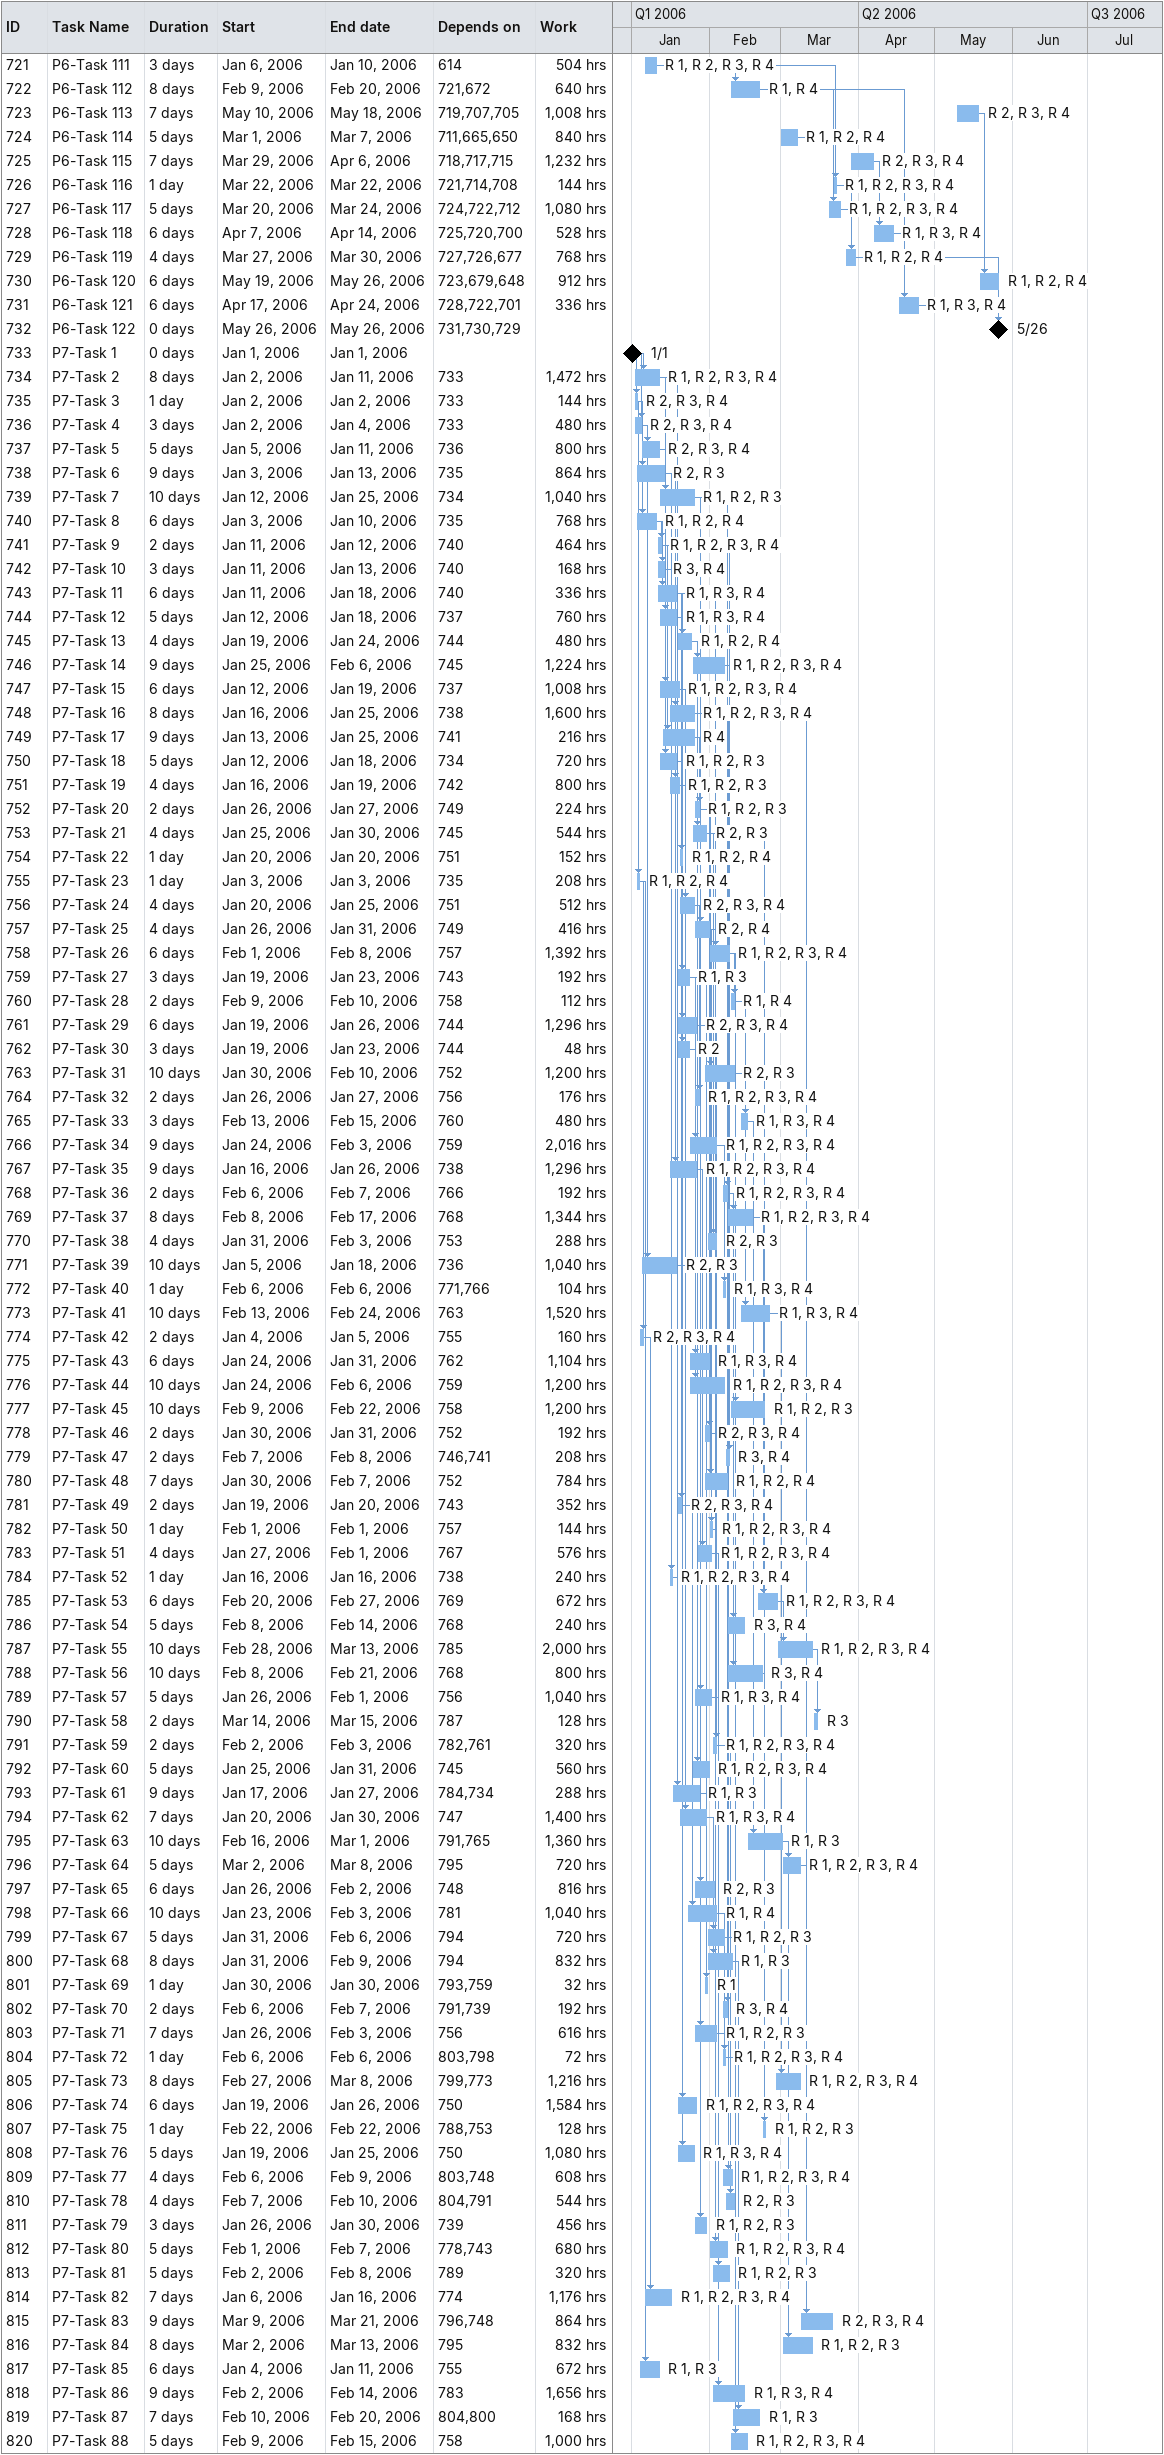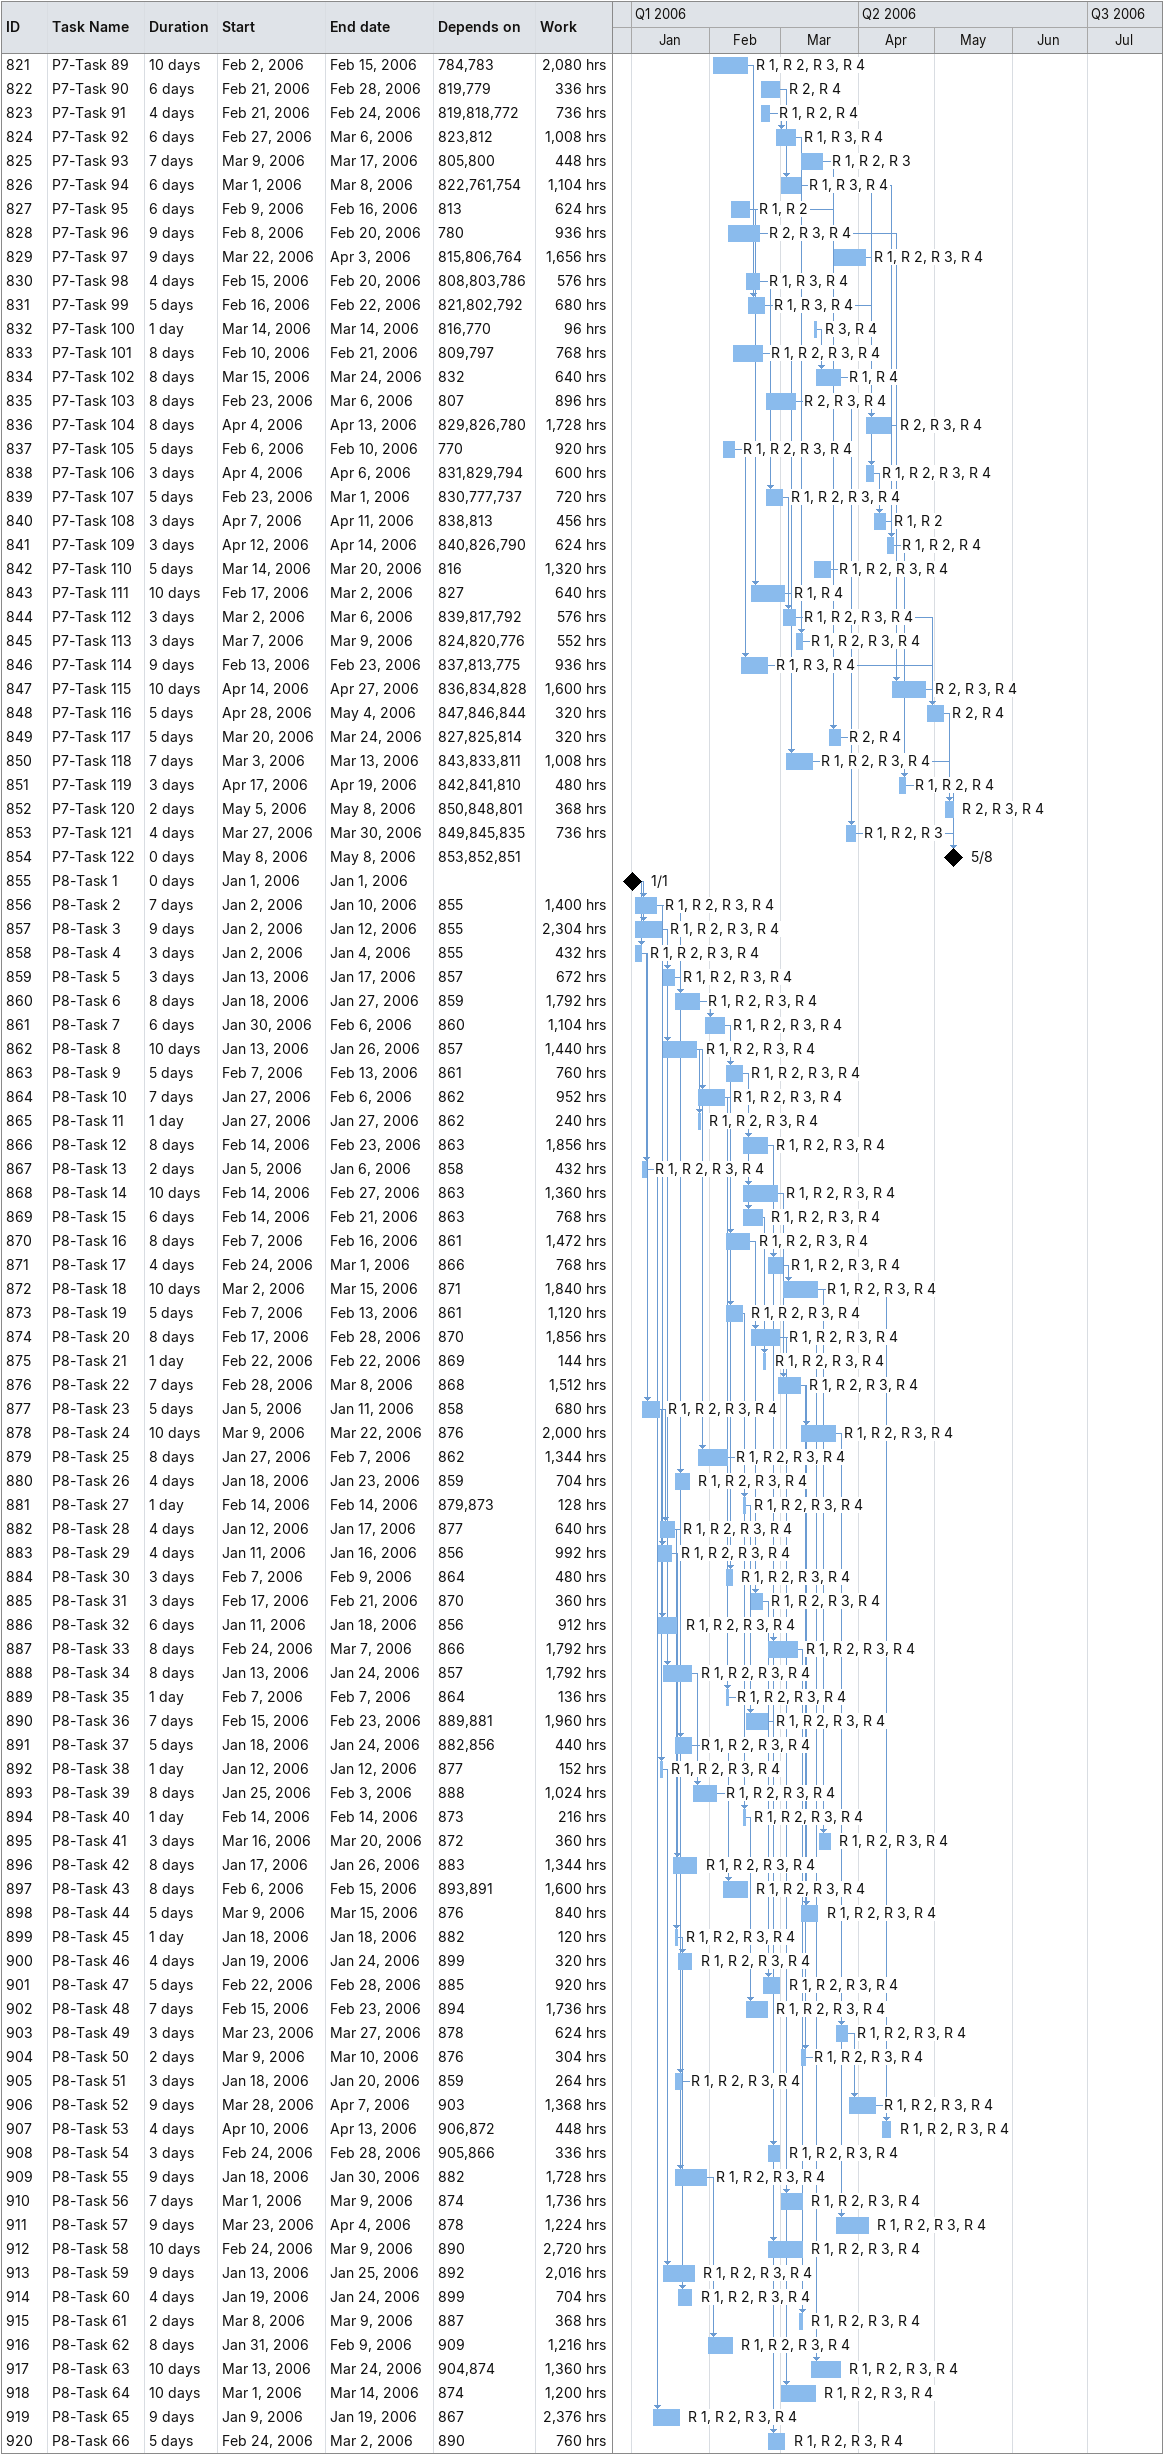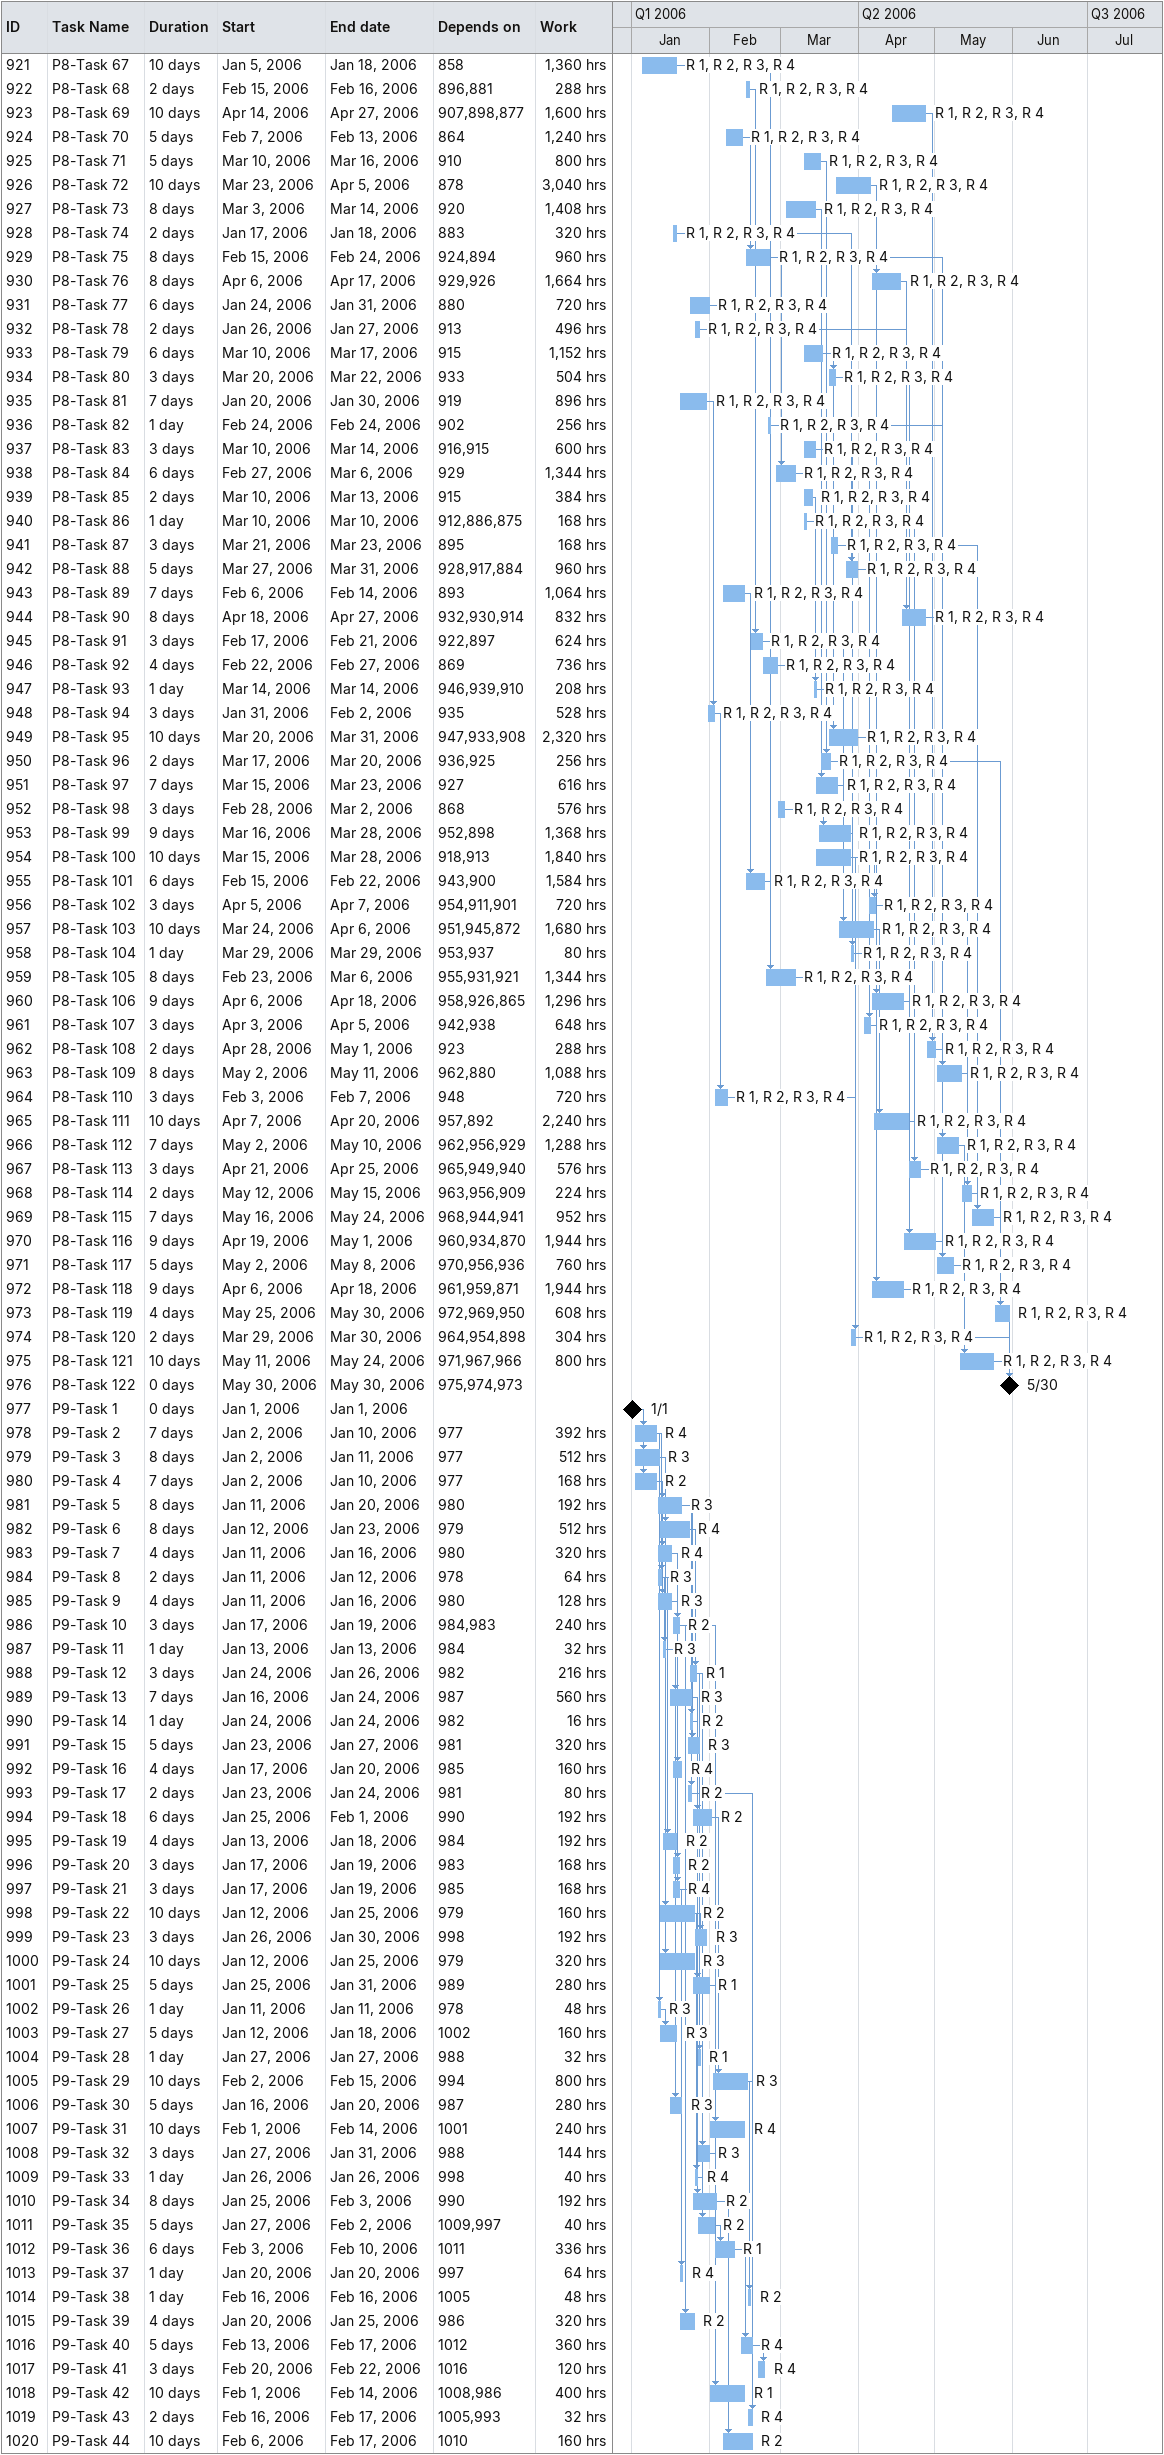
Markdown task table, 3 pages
| ID | Task | Duration | Start | Finish | Predecessors | Resources | Work (h) |
|---|---|---|---|---|---|---|---|
| 721 | P6-Task 111 | 3d | 2006-01-06 | 2006-01-10 | 614 | R 1, R 2, R 3, R 4 | 504 |
| 722 | P6-Task 112 | 8d | 2006-02-09 | 2006-02-20 | 721, 672 | R 1, R 4 | 640 |
| 723 | P6-Task 113 | 7d | 2006-05-10 | 2006-05-18 | 719, 707, 705 | R 2, R 3, R 4 | 1008 |
| 724 | P6-Task 114 | 5d | 2006-03-01 | 2006-03-07 | 711, 665, 650 | R 1, R 2, R 4 | 840 |
| 725 | P6-Task 115 | 7d | 2006-03-29 | 2006-04-06 | 718, 717, 715 | R 2, R 3, R 4 | 1232 |
| 726 | P6-Task 116 | 1d | 2006-03-22 | 2006-03-22 | 721, 714, 708 | R 1, R 2, R 3, R 4 | 144 |
| 727 | P6-Task 117 | 5d | 2006-03-20 | 2006-03-24 | 724, 722, 712 | R 1, R 2, R 3, R 4 | 1080 |
| 728 | P6-Task 118 | 6d | 2006-04-07 | 2006-04-14 | 725, 720, 700 | R 1, R 3, R 4 | 528 |
| 729 | P6-Task 119 | 4d | 2006-03-27 | 2006-03-30 | 727, 726, 677 | R 1, R 2, R 4 | 768 |
| 730 | P6-Task 120 | 6d | 2006-05-19 | 2006-05-26 | 723, 679, 648 | R 1, R 2, R 4 | 912 |
| 731 | P6-Task 121 | 6d | 2006-04-17 | 2006-04-24 | 728, 722, 701 | R 1, R 3, R 4 | 336 |
| 732 | P6-Task 122 | 0d | 2006-05-26 | 2006-05-26 | 731, 730, 729 |  |  |
| 733 | P7-Task 1 | 0d | 2006-01-01 | 2006-01-01 |  |  |  |
| 734 | P7-Task 2 | 8d | 2006-01-02 | 2006-01-11 | 733 | R 1, R 2, R 3, R 4 | 1472 |
| 735 | P7-Task 3 | 1d | 2006-01-02 | 2006-01-02 | 733 | R 2, R 3, R 4 | 144 |
| 736 | P7-Task 4 | 3d | 2006-01-02 | 2006-01-04 | 733 | R 2, R 3, R 4 | 480 |
| 737 | P7-Task 5 | 5d | 2006-01-05 | 2006-01-11 | 736 | R 2, R 3, R 4 | 800 |
| 738 | P7-Task 6 | 9d | 2006-01-03 | 2006-01-13 | 735 | R 2, R 3 | 864 |
| 739 | P7-Task 7 | 10d | 2006-01-12 | 2006-01-25 | 734 | R 1, R 2, R 3 | 1040 |
| 740 | P7-Task 8 | 6d | 2006-01-03 | 2006-01-10 | 735 | R 1, R 2, R 4 | 768 |
| 741 | P7-Task 9 | 2d | 2006-01-11 | 2006-01-12 | 740 | R 1, R 2, R 3, R 4 | 464 |
| 742 | P7-Task 10 | 3d | 2006-01-11 | 2006-01-13 | 740 | R 3, R 4 | 168 |
| 743 | P7-Task 11 | 6d | 2006-01-11 | 2006-01-18 | 740 | R 1, R 3, R 4 | 336 |
| 744 | P7-Task 12 | 5d | 2006-01-12 | 2006-01-18 | 737 | R 1, R 3, R 4 | 760 |
| 745 | P7-Task 13 | 4d | 2006-01-19 | 2006-01-24 | 744 | R 1, R 2, R 4 | 480 |
| 746 | P7-Task 14 | 9d | 2006-01-25 | 2006-02-06 | 745 | R 1, R 2, R 3, R 4 | 1224 |
| 747 | P7-Task 15 | 6d | 2006-01-12 | 2006-01-19 | 737 | R 1, R 2, R 3, R 4 | 1008 |
| 748 | P7-Task 16 | 8d | 2006-01-16 | 2006-01-25 | 738 | R 1, R 2, R 3, R 4 | 1600 |
| 749 | P7-Task 17 | 9d | 2006-01-13 | 2006-01-25 | 741 | R 4 | 216 |
| 750 | P7-Task 18 | 5d | 2006-01-12 | 2006-01-18 | 734 | R 1, R 2, R 3 | 720 |
| 751 | P7-Task 19 | 4d | 2006-01-16 | 2006-01-19 | 742 | R 1, R 2, R 3 | 800 |
| 752 | P7-Task 20 | 2d | 2006-01-26 | 2006-01-27 | 749 | R 1, R 2, R 3 | 224 |
| 753 | P7-Task 21 | 4d | 2006-01-25 | 2006-01-30 | 745 | R 2, R 3 | 544 |
| 754 | P7-Task 22 | 1d | 2006-01-20 | 2006-01-20 | 751 | R 1, R 2, R 4 | 152 |
| 755 | P7-Task 23 | 1d | 2006-01-03 | 2006-01-03 | 735 | R 1, R 2, R 4 | 208 |
| 756 | P7-Task 24 | 4d | 2006-01-20 | 2006-01-25 | 751 | R 2, R 3, R 4 | 512 |
| 757 | P7-Task 25 | 4d | 2006-01-26 | 2006-01-31 | 749 | R 2, R 4 | 416 |
| 758 | P7-Task 26 | 6d | 2006-02-01 | 2006-02-08 | 757 | R 1, R 2, R 3, R 4 | 1392 |
| 759 | P7-Task 27 | 3d | 2006-01-19 | 2006-01-23 | 743 | R 1, R 3 | 192 |
| 760 | P7-Task 28 | 2d | 2006-02-09 | 2006-02-10 | 758 | R 1, R 4 | 112 |
| 761 | P7-Task 29 | 6d | 2006-01-19 | 2006-01-26 | 744 | R 2, R 3, R 4 | 1296 |
| 762 | P7-Task 30 | 3d | 2006-01-19 | 2006-01-23 | 744 | R 2 | 48 |
| 763 | P7-Task 31 | 10d | 2006-01-30 | 2006-02-10 | 752 | R 2, R 3 | 1200 |
| 764 | P7-Task 32 | 2d | 2006-01-26 | 2006-01-27 | 756 | R 1, R 2, R 3, R 4 | 176 |
| 765 | P7-Task 33 | 3d | 2006-02-13 | 2006-02-15 | 760 | R 1, R 3, R 4 | 480 |
| 766 | P7-Task 34 | 9d | 2006-01-24 | 2006-02-03 | 759 | R 1, R 2, R 3, R 4 | 2016 |
| 767 | P7-Task 35 | 9d | 2006-01-16 | 2006-01-26 | 738 | R 1, R 2, R 3, R 4 | 1296 |
| 768 | P7-Task 36 | 2d | 2006-02-06 | 2006-02-07 | 766 | R 1, R 2, R 3, R 4 | 192 |
| 769 | P7-Task 37 | 8d | 2006-02-08 | 2006-02-17 | 768 | R 1, R 2, R 3, R 4 | 1344 |
| 770 | P7-Task 38 | 4d | 2006-01-31 | 2006-02-03 | 753 | R 2, R 3 | 288 |
| 771 | P7-Task 39 | 10d | 2006-01-05 | 2006-01-18 | 736 | R 2, R 3 | 1040 |
| 772 | P7-Task 40 | 1d | 2006-02-06 | 2006-02-06 | 771, 766 | R 1, R 3, R 4 | 104 |
| 773 | P7-Task 41 | 10d | 2006-02-13 | 2006-02-24 | 763 | R 1, R 3, R 4 | 1520 |
| 774 | P7-Task 42 | 2d | 2006-01-04 | 2006-01-05 | 755 | R 2, R 3, R 4 | 160 |
| 775 | P7-Task 43 | 6d | 2006-01-24 | 2006-01-31 | 762 | R 1, R 3, R 4 | 1104 |
| 776 | P7-Task 44 | 10d | 2006-01-24 | 2006-02-06 | 759 | R 1, R 2, R 3, R 4 | 1200 |
| 777 | P7-Task 45 | 10d | 2006-02-09 | 2006-02-22 | 758 | R 1, R 2, R 3 | 1200 |
| 778 | P7-Task 46 | 2d | 2006-01-30 | 2006-01-31 | 752 | R 2, R 3, R 4 | 192 |
| 779 | P7-Task 47 | 2d | 2006-02-07 | 2006-02-08 | 746, 741 | R 3, R 4 | 208 |
| 780 | P7-Task 48 | 7d | 2006-01-30 | 2006-02-07 | 752 | R 1, R 2, R 4 | 784 |
| 781 | P7-Task 49 | 2d | 2006-01-19 | 2006-01-20 | 743 | R 2, R 3, R 4 | 352 |
| 782 | P7-Task 50 | 1d | 2006-02-01 | 2006-02-01 | 757 | R 1, R 2, R 3, R 4 | 144 |
| 783 | P7-Task 51 | 4d | 2006-01-27 | 2006-02-01 | 767 | R 1, R 2, R 3, R 4 | 576 |
| 784 | P7-Task 52 | 1d | 2006-01-16 | 2006-01-16 | 738 | R 1, R 2, R 3, R 4 | 240 |
| 785 | P7-Task 53 | 6d | 2006-02-20 | 2006-02-27 | 769 | R 1, R 2, R 3, R 4 | 672 |
| 786 | P7-Task 54 | 5d | 2006-02-08 | 2006-02-14 | 768 | R 3, R 4 | 240 |
| 787 | P7-Task 55 | 10d | 2006-02-28 | 2006-03-13 | 785 | R 1, R 2, R 3, R 4 | 2000 |
| 788 | P7-Task 56 | 10d | 2006-02-08 | 2006-02-21 | 768 | R 3, R 4 | 800 |
| 789 | P7-Task 57 | 5d | 2006-01-26 | 2006-02-01 | 756 | R 1, R 3, R 4 | 1040 |
| 790 | P7-Task 58 | 2d | 2006-03-14 | 2006-03-15 | 787 | R 3 | 128 |
| 791 | P7-Task 59 | 2d | 2006-02-02 | 2006-02-03 | 782, 761 | R 1, R 2, R 3, R 4 | 320 |
| 792 | P7-Task 60 | 5d | 2006-01-25 | 2006-01-31 | 745 | R 1, R 2, R 3, R 4 | 560 |
| 793 | P7-Task 61 | 9d | 2006-01-17 | 2006-01-27 | 784, 734 | R 1, R 3 | 288 |
| 794 | P7-Task 62 | 7d | 2006-01-20 | 2006-01-30 | 747 | R 1, R 3, R 4 | 1400 |
| 795 | P7-Task 63 | 10d | 2006-02-16 | 2006-03-01 | 791, 765 | R 1, R 3 | 1360 |
| 796 | P7-Task 64 | 5d | 2006-03-02 | 2006-03-08 | 795 | R 1, R 2, R 3, R 4 | 720 |
| 797 | P7-Task 65 | 6d | 2006-01-26 | 2006-02-02 | 748 | R 2, R 3 | 816 |
| 798 | P7-Task 66 | 10d | 2006-01-23 | 2006-02-03 | 781 | R 1, R 4 | 1040 |
| 799 | P7-Task 67 | 5d | 2006-01-31 | 2006-02-06 | 794 | R 1, R 2, R 3 | 720 |
| 800 | P7-Task 68 | 8d | 2006-01-31 | 2006-02-09 | 794 | R 1, R 3 | 832 |
| 801 | P7-Task 69 | 1d | 2006-01-30 | 2006-01-30 | 793, 759 | R 1 | 32 |
| 802 | P7-Task 70 | 2d | 2006-02-06 | 2006-02-07 | 791, 739 | R 3, R 4 | 192 |
| 803 | P7-Task 71 | 7d | 2006-01-26 | 2006-02-03 | 756 | R 1, R 2, R 3 | 616 |
| 804 | P7-Task 72 | 1d | 2006-02-06 | 2006-02-06 | 803, 798 | R 1, R 2, R 3, R 4 | 72 |
| 805 | P7-Task 73 | 8d | 2006-02-27 | 2006-03-08 | 799, 773 | R 1, R 2, R 3, R 4 | 1216 |
| 806 | P7-Task 74 | 6d | 2006-01-19 | 2006-01-26 | 750 | R 1, R 2, R 3, R 4 | 1584 |
| 807 | P7-Task 75 | 1d | 2006-02-22 | 2006-02-22 | 788, 753 | R 1, R 2, R 3 | 128 |
| 808 | P7-Task 76 | 5d | 2006-01-19 | 2006-01-25 | 750 | R 1, R 3, R 4 | 1080 |
| 809 | P7-Task 77 | 4d | 2006-02-06 | 2006-02-09 | 803, 748 | R 1, R 2, R 3, R 4 | 608 |
| 810 | P7-Task 78 | 4d | 2006-02-07 | 2006-02-10 | 804, 791 | R 2, R 3 | 544 |
| 811 | P7-Task 79 | 3d | 2006-01-26 | 2006-01-30 | 739 | R 1, R 2, R 3 | 456 |
| 812 | P7-Task 80 | 5d | 2006-02-01 | 2006-02-07 | 778, 743 | R 1, R 2, R 3, R 4 | 680 |
| 813 | P7-Task 81 | 5d | 2006-02-02 | 2006-02-08 | 789 | R 1, R 2, R 3 | 320 |
| 814 | P7-Task 82 | 7d | 2006-01-06 | 2006-01-16 | 774 | R 1, R 2, R 3, R 4 | 1176 |
| 815 | P7-Task 83 | 9d | 2006-03-09 | 2006-03-21 | 796, 748 | R 2, R 3, R 4 | 864 |
| 816 | P7-Task 84 | 8d | 2006-03-02 | 2006-03-13 | 795 | R 1, R 2, R 3 | 832 |
| 817 | P7-Task 85 | 6d | 2006-01-04 | 2006-01-11 | 755 | R 1, R 3 | 672 |
| 818 | P7-Task 86 | 9d | 2006-02-02 | 2006-02-14 | 783 | R 1, R 3, R 4 | 1656 |
| 819 | P7-Task 87 | 7d | 2006-02-10 | 2006-02-20 | 804, 800 | R 1, R 3 | 168 |
| 820 | P7-Task 88 | 5d | 2006-02-09 | 2006-02-15 | 758 | R 1, R 2, R 3, R 4 | 1000 |
| 821 | P7-Task 89 | 10d | 2006-02-02 | 2006-02-15 | 784, 783 | R 1, R 2, R 3, R 4 | 2080 |
| 822 | P7-Task 90 | 6d | 2006-02-21 | 2006-02-28 | 819, 779 | R 2, R 4 | 336 |
| 823 | P7-Task 91 | 4d | 2006-02-21 | 2006-02-24 | 819, 818, 772 | R 1, R 2, R 4 | 736 |
| 824 | P7-Task 92 | 6d | 2006-02-27 | 2006-03-06 | 823, 812 | R 1, R 3, R 4 | 1008 |
| 825 | P7-Task 93 | 7d | 2006-03-09 | 2006-03-17 | 805, 800 | R 1, R 2, R 3 | 448 |
| 826 | P7-Task 94 | 6d | 2006-03-01 | 2006-03-08 | 822, 761, 754 | R 1, R 3, R 4 | 1104 |
| 827 | P7-Task 95 | 6d | 2006-02-09 | 2006-02-16 | 813 | R 1, R 2 | 624 |
| 828 | P7-Task 96 | 9d | 2006-02-08 | 2006-02-20 | 780 | R 2, R 3, R 4 | 936 |
| 829 | P7-Task 97 | 9d | 2006-03-22 | 2006-04-03 | 815, 806, 764 | R 1, R 2, R 3, R 4 | 1656 |
| 830 | P7-Task 98 | 4d | 2006-02-15 | 2006-02-20 | 808, 803, 786 | R 1, R 3, R 4 | 576 |
| 831 | P7-Task 99 | 5d | 2006-02-16 | 2006-02-22 | 821, 802, 792 | R 1, R 3, R 4 | 680 |
| 832 | P7-Task 100 | 1d | 2006-03-14 | 2006-03-14 | 816, 770 | R 3, R 4 | 96 |
| 833 | P7-Task 101 | 8d | 2006-02-10 | 2006-02-21 | 809, 797 | R 1, R 2, R 3, R 4 | 768 |
| 834 | P7-Task 102 | 8d | 2006-03-15 | 2006-03-24 | 832 | R 1, R 4 | 640 |
| 835 | P7-Task 103 | 8d | 2006-02-23 | 2006-03-06 | 807 | R 2, R 3, R 4 | 896 |
| 836 | P7-Task 104 | 8d | 2006-04-04 | 2006-04-13 | 829, 826, 780 | R 2, R 3, R 4 | 1728 |
| 837 | P7-Task 105 | 5d | 2006-02-06 | 2006-02-10 | 770 | R 1, R 2, R 3, R 4 | 920 |
| 838 | P7-Task 106 | 3d | 2006-04-04 | 2006-04-06 | 831, 829, 794 | R 1, R 2, R 3, R 4 | 600 |
| 839 | P7-Task 107 | 5d | 2006-02-23 | 2006-03-01 | 830, 777, 737 | R 1, R 2, R 3, R 4 | 720 |
| 840 | P7-Task 108 | 3d | 2006-04-07 | 2006-04-11 | 838, 813 | R 1, R 2 | 456 |
| 841 | P7-Task 109 | 3d | 2006-04-12 | 2006-04-14 | 840, 826, 790 | R 1, R 2, R 4 | 624 |
| 842 | P7-Task 110 | 5d | 2006-03-14 | 2006-03-20 | 816 | R 1, R 2, R 3, R 4 | 1320 |
| 843 | P7-Task 111 | 10d | 2006-02-17 | 2006-03-02 | 827 | R 1, R 4 | 640 |
| 844 | P7-Task 112 | 3d | 2006-03-02 | 2006-03-06 | 839, 817, 792 | R 1, R 2, R 3, R 4 | 576 |
| 845 | P7-Task 113 | 3d | 2006-03-07 | 2006-03-09 | 824, 820, 776 | R 1, R 2, R 3, R 4 | 552 |
| 846 | P7-Task 114 | 9d | 2006-02-13 | 2006-02-23 | 837, 813, 775 | R 1, R 3, R 4 | 936 |
| 847 | P7-Task 115 | 10d | 2006-04-14 | 2006-04-27 | 836, 834, 828 | R 2, R 3, R 4 | 1600 |
| 848 | P7-Task 116 | 5d | 2006-04-28 | 2006-05-04 | 847, 846, 844 | R 2, R 4 | 320 |
| 849 | P7-Task 117 | 5d | 2006-03-20 | 2006-03-24 | 827, 825, 814 | R 2, R 4 | 320 |
| 850 | P7-Task 118 | 7d | 2006-03-03 | 2006-03-13 | 843, 833, 811 | R 1, R 2, R 3, R 4 | 1008 |
| 851 | P7-Task 119 | 3d | 2006-04-17 | 2006-04-19 | 842, 841, 810 | R 1, R 2, R 4 | 480 |
| 852 | P7-Task 120 | 2d | 2006-05-05 | 2006-05-08 | 850, 848, 801 | R 2, R 3, R 4 | 368 |
| 853 | P7-Task 121 | 4d | 2006-03-27 | 2006-03-30 | 849, 845, 835 | R 1, R 2, R 3 | 736 |
| 854 | P7-Task 122 | 0d | 2006-05-08 | 2006-05-08 | 853, 852, 851 |  |  |
| 855 | P8-Task 1 | 0d | 2006-01-01 | 2006-01-01 |  |  |  |
| 856 | P8-Task 2 | 7d | 2006-01-02 | 2006-01-10 | 855 | R 1, R 2, R 3, R 4 | 1400 |
| 857 | P8-Task 3 | 9d | 2006-01-02 | 2006-01-12 | 855 | R 1, R 2, R 3, R 4 | 2304 |
| 858 | P8-Task 4 | 3d | 2006-01-02 | 2006-01-04 | 855 | R 1, R 2, R 3, R 4 | 432 |
| 859 | P8-Task 5 | 3d | 2006-01-13 | 2006-01-17 | 857 | R 1, R 2, R 3, R 4 | 672 |
| 860 | P8-Task 6 | 8d | 2006-01-18 | 2006-01-27 | 859 | R 1, R 2, R 3, R 4 | 1792 |
| 861 | P8-Task 7 | 6d | 2006-01-30 | 2006-02-06 | 860 | R 1, R 2, R 3, R 4 | 1104 |
| 862 | P8-Task 8 | 10d | 2006-01-13 | 2006-01-26 | 857 | R 1, R 2, R 3, R 4 | 1440 |
| 863 | P8-Task 9 | 5d | 2006-02-07 | 2006-02-13 | 861 | R 1, R 2, R 3, R 4 | 760 |
| 864 | P8-Task 10 | 7d | 2006-01-27 | 2006-02-06 | 862 | R 1, R 2, R 3, R 4 | 952 |
| 865 | P8-Task 11 | 1d | 2006-01-27 | 2006-01-27 | 862 | R 1, R 2, R 3, R 4 | 240 |
| 866 | P8-Task 12 | 8d | 2006-02-14 | 2006-02-23 | 863 | R 1, R 2, R 3, R 4 | 1856 |
| 867 | P8-Task 13 | 2d | 2006-01-05 | 2006-01-06 | 858 | R 1, R 2, R 3, R 4 | 432 |
| 868 | P8-Task 14 | 10d | 2006-02-14 | 2006-02-27 | 863 | R 1, R 2, R 3, R 4 | 1360 |
| 869 | P8-Task 15 | 6d | 2006-02-14 | 2006-02-21 | 863 | R 1, R 2, R 3, R 4 | 768 |
| 870 | P8-Task 16 | 8d | 2006-02-07 | 2006-02-16 | 861 | R 1, R 2, R 3, R 4 | 1472 |
| 871 | P8-Task 17 | 4d | 2006-02-24 | 2006-03-01 | 866 | R 1, R 2, R 3, R 4 | 768 |
| 872 | P8-Task 18 | 10d | 2006-03-02 | 2006-03-15 | 871 | R 1, R 2, R 3, R 4 | 1840 |
| 873 | P8-Task 19 | 5d | 2006-02-07 | 2006-02-13 | 861 | R 1, R 2, R 3, R 4 | 1120 |
| 874 | P8-Task 20 | 8d | 2006-02-17 | 2006-02-28 | 870 | R 1, R 2, R 3, R 4 | 1856 |
| 875 | P8-Task 21 | 1d | 2006-02-22 | 2006-02-22 | 869 | R 1, R 2, R 3, R 4 | 144 |
| 876 | P8-Task 22 | 7d | 2006-02-28 | 2006-03-08 | 868 | R 1, R 2, R 3, R 4 | 1512 |
| 877 | P8-Task 23 | 5d | 2006-01-05 | 2006-01-11 | 858 | R 1, R 2, R 3, R 4 | 680 |
| 878 | P8-Task 24 | 10d | 2006-03-09 | 2006-03-22 | 876 | R 1, R 2, R 3, R 4 | 2000 |
| 879 | P8-Task 25 | 8d | 2006-01-27 | 2006-02-07 | 862 | R 1, R 2, R 3, R 4 | 1344 |
| 880 | P8-Task 26 | 4d | 2006-01-18 | 2006-01-23 | 859 | R 1, R 2, R 3, R 4 | 704 |
| 881 | P8-Task 27 | 1d | 2006-02-14 | 2006-02-14 | 879, 873 | R 1, R 2, R 3, R 4 | 128 |
| 882 | P8-Task 28 | 4d | 2006-01-12 | 2006-01-17 | 877 | R 1, R 2, R 3, R 4 | 640 |
| 883 | P8-Task 29 | 4d | 2006-01-11 | 2006-01-16 | 856 | R 1, R 2, R 3, R 4 | 992 |
| 884 | P8-Task 30 | 3d | 2006-02-07 | 2006-02-09 | 864 | R 1, R 2, R 3, R 4 | 480 |
| 885 | P8-Task 31 | 3d | 2006-02-17 | 2006-02-21 | 870 | R 1, R 2, R 3, R 4 | 360 |
| 886 | P8-Task 32 | 6d | 2006-01-11 | 2006-01-18 | 856 | R 1, R 2, R 3, R 4 | 912 |
| 887 | P8-Task 33 | 8d | 2006-02-24 | 2006-03-07 | 866 | R 1, R 2, R 3, R 4 | 1792 |
| 888 | P8-Task 34 | 8d | 2006-01-13 | 2006-01-24 | 857 | R 1, R 2, R 3, R 4 | 1792 |
| 889 | P8-Task 35 | 1d | 2006-02-07 | 2006-02-07 | 864 | R 1, R 2, R 3, R 4 | 136 |
| 890 | P8-Task 36 | 7d | 2006-02-15 | 2006-02-23 | 889, 881 | R 1, R 2, R 3, R 4 | 1960 |
| 891 | P8-Task 37 | 5d | 2006-01-18 | 2006-01-24 | 882, 856 | R 1, R 2, R 3, R 4 | 440 |
| 892 | P8-Task 38 | 1d | 2006-01-12 | 2006-01-12 | 877 | R 1, R 2, R 3, R 4 | 152 |
| 893 | P8-Task 39 | 8d | 2006-01-25 | 2006-02-03 | 888 | R 1, R 2, R 3, R 4 | 1024 |
| 894 | P8-Task 40 | 1d | 2006-02-14 | 2006-02-14 | 873 | R 1, R 2, R 3, R 4 | 216 |
| 895 | P8-Task 41 | 3d | 2006-03-16 | 2006-03-20 | 872 | R 1, R 2, R 3, R 4 | 360 |
| 896 | P8-Task 42 | 8d | 2006-01-17 | 2006-01-26 | 883 | R 1, R 2, R 3, R 4 | 1344 |
| 897 | P8-Task 43 | 8d | 2006-02-06 | 2006-02-15 | 893, 891 | R 1, R 2, R 3, R 4 | 1600 |
| 898 | P8-Task 44 | 5d | 2006-03-09 | 2006-03-15 | 876 | R 1, R 2, R 3, R 4 | 840 |
| 899 | P8-Task 45 | 1d | 2006-01-18 | 2006-01-18 | 882 | R 1, R 2, R 3, R 4 | 120 |
| 900 | P8-Task 46 | 4d | 2006-01-19 | 2006-01-24 | 899 | R 1, R 2, R 3, R 4 | 320 |
| 901 | P8-Task 47 | 5d | 2006-02-22 | 2006-02-28 | 885 | R 1, R 2, R 3, R 4 | 920 |
| 902 | P8-Task 48 | 7d | 2006-02-15 | 2006-02-23 | 894 | R 1, R 2, R 3, R 4 | 1736 |
| 903 | P8-Task 49 | 3d | 2006-03-23 | 2006-03-27 | 878 | R 1, R 2, R 3, R 4 | 624 |
| 904 | P8-Task 50 | 2d | 2006-03-09 | 2006-03-10 | 876 | R 1, R 2, R 3, R 4 | 304 |
| 905 | P8-Task 51 | 3d | 2006-01-18 | 2006-01-20 | 859 | R 1, R 2, R 3, R 4 | 264 |
| 906 | P8-Task 52 | 9d | 2006-03-28 | 2006-04-07 | 903 | R 1, R 2, R 3, R 4 | 1368 |
| 907 | P8-Task 53 | 4d | 2006-04-10 | 2006-04-13 | 906, 872 | R 1, R 2, R 3, R 4 | 448 |
| 908 | P8-Task 54 | 3d | 2006-02-24 | 2006-02-28 | 905, 866 | R 1, R 2, R 3, R 4 | 336 |
| 909 | P8-Task 55 | 9d | 2006-01-18 | 2006-01-30 | 882 | R 1, R 2, R 3, R 4 | 1728 |
| 910 | P8-Task 56 | 7d | 2006-03-01 | 2006-03-09 | 874 | R 1, R 2, R 3, R 4 | 1736 |
| 911 | P8-Task 57 | 9d | 2006-03-23 | 2006-04-04 | 878 | R 1, R 2, R 3, R 4 | 1224 |
| 912 | P8-Task 58 | 10d | 2006-02-24 | 2006-03-09 | 890 | R 1, R 2, R 3, R 4 | 2720 |
| 913 | P8-Task 59 | 9d | 2006-01-13 | 2006-01-25 | 892 | R 1, R 2, R 3, R 4 | 2016 |
| 914 | P8-Task 60 | 4d | 2006-01-19 | 2006-01-24 | 899 | R 1, R 2, R 3, R 4 | 704 |
| 915 | P8-Task 61 | 2d | 2006-03-08 | 2006-03-09 | 887 | R 1, R 2, R 3, R 4 | 368 |
| 916 | P8-Task 62 | 8d | 2006-01-31 | 2006-02-09 | 909 | R 1, R 2, R 3, R 4 | 1216 |
| 917 | P8-Task 63 | 10d | 2006-03-13 | 2006-03-24 | 904, 874 | R 1, R 2, R 3, R 4 | 1360 |
| 918 | P8-Task 64 | 10d | 2006-03-01 | 2006-03-14 | 874 | R 1, R 2, R 3, R 4 | 1200 |
| 919 | P8-Task 65 | 9d | 2006-01-09 | 2006-01-19 | 867 | R 1, R 2, R 3, R 4 | 2376 |
| 920 | P8-Task 66 | 5d | 2006-02-24 | 2006-03-02 | 890 | R 1, R 2, R 3, R 4 | 760 |
| 921 | P8-Task 67 | 10d | 2006-01-05 | 2006-01-18 | 858 | R 1, R 2, R 3, R 4 | 1360 |
| 922 | P8-Task 68 | 2d | 2006-02-15 | 2006-02-16 | 896, 881 | R 1, R 2, R 3, R 4 | 288 |
| 923 | P8-Task 69 | 10d | 2006-04-14 | 2006-04-27 | 907, 898, 877 | R 1, R 2, R 3, R 4 | 1600 |
| 924 | P8-Task 70 | 5d | 2006-02-07 | 2006-02-13 | 864 | R 1, R 2, R 3, R 4 | 1240 |
| 925 | P8-Task 71 | 5d | 2006-03-10 | 2006-03-16 | 910 | R 1, R 2, R 3, R 4 | 800 |
| 926 | P8-Task 72 | 10d | 2006-03-23 | 2006-04-05 | 878 | R 1, R 2, R 3, R 4 | 3040 |
| 927 | P8-Task 73 | 8d | 2006-03-03 | 2006-03-14 | 920 | R 1, R 2, R 3, R 4 | 1408 |
| 928 | P8-Task 74 | 2d | 2006-01-17 | 2006-01-18 | 883 | R 1, R 2, R 3, R 4 | 320 |
| 929 | P8-Task 75 | 8d | 2006-02-15 | 2006-02-24 | 924, 894 | R 1, R 2, R 3, R 4 | 960 |
| 930 | P8-Task 76 | 8d | 2006-04-06 | 2006-04-17 | 929, 926 | R 1, R 2, R 3, R 4 | 1664 |
| 931 | P8-Task 77 | 6d | 2006-01-24 | 2006-01-31 | 880 | R 1, R 2, R 3, R 4 | 720 |
| 932 | P8-Task 78 | 2d | 2006-01-26 | 2006-01-27 | 913 | R 1, R 2, R 3, R 4 | 496 |
| 933 | P8-Task 79 | 6d | 2006-03-10 | 2006-03-17 | 915 | R 1, R 2, R 3, R 4 | 1152 |
| 934 | P8-Task 80 | 3d | 2006-03-20 | 2006-03-22 | 933 | R 1, R 2, R 3, R 4 | 504 |
| 935 | P8-Task 81 | 7d | 2006-01-20 | 2006-01-30 | 919 | R 1, R 2, R 3, R 4 | 896 |
| 936 | P8-Task 82 | 1d | 2006-02-24 | 2006-02-24 | 902 | R 1, R 2, R 3, R 4 | 256 |
| 937 | P8-Task 83 | 3d | 2006-03-10 | 2006-03-14 | 916, 915 | R 1, R 2, R 3, R 4 | 600 |
| 938 | P8-Task 84 | 6d | 2006-02-27 | 2006-03-06 | 929 | R 1, R 2, R 3, R 4 | 1344 |
| 939 | P8-Task 85 | 2d | 2006-03-10 | 2006-03-13 | 915 | R 1, R 2, R 3, R 4 | 384 |
| 940 | P8-Task 86 | 1d | 2006-03-10 | 2006-03-10 | 912, 886, 875 | R 1, R 2, R 3, R 4 | 168 |
| 941 | P8-Task 87 | 3d | 2006-03-21 | 2006-03-23 | 895 | R 1, R 2, R 3, R 4 | 168 |
| 942 | P8-Task 88 | 5d | 2006-03-27 | 2006-03-31 | 928, 917, 884 | R 1, R 2, R 3, R 4 | 960 |
| 943 | P8-Task 89 | 7d | 2006-02-06 | 2006-02-14 | 893 | R 1, R 2, R 3, R 4 | 1064 |
| 944 | P8-Task 90 | 8d | 2006-04-18 | 2006-04-27 | 932, 930, 914 | R 1, R 2, R 3, R 4 | 832 |
| 945 | P8-Task 91 | 3d | 2006-02-17 | 2006-02-21 | 922, 897 | R 1, R 2, R 3, R 4 | 624 |
| 946 | P8-Task 92 | 4d | 2006-02-22 | 2006-02-27 | 869 | R 1, R 2, R 3, R 4 | 736 |
| 947 | P8-Task 93 | 1d | 2006-03-14 | 2006-03-14 | 946, 939, 910 | R 1, R 2, R 3, R 4 | 208 |
| 948 | P8-Task 94 | 3d | 2006-01-31 | 2006-02-02 | 935 | R 1, R 2, R 3, R 4 | 528 |
| 949 | P8-Task 95 | 10d | 2006-03-20 | 2006-03-31 | 947, 933, 908 | R 1, R 2, R 3, R 4 | 2320 |
| 950 | P8-Task 96 | 2d | 2006-03-17 | 2006-03-20 | 936, 925 | R 1, R 2, R 3, R 4 | 256 |
| 951 | P8-Task 97 | 7d | 2006-03-15 | 2006-03-23 | 927 | R 1, R 2, R 3, R 4 | 616 |
| 952 | P8-Task 98 | 3d | 2006-02-28 | 2006-03-02 | 868 | R 1, R 2, R 3, R 4 | 576 |
| 953 | P8-Task 99 | 9d | 2006-03-16 | 2006-03-28 | 952, 898 | R 1, R 2, R 3, R 4 | 1368 |
| 954 | P8-Task 100 | 10d | 2006-03-15 | 2006-03-28 | 918, 913 | R 1, R 2, R 3, R 4 | 1840 |
| 955 | P8-Task 101 | 6d | 2006-02-15 | 2006-02-22 | 943, 900 | R 1, R 2, R 3, R 4 | 1584 |
| 956 | P8-Task 102 | 3d | 2006-04-05 | 2006-04-07 | 954, 911, 901 | R 1, R 2, R 3, R 4 | 720 |
| 957 | P8-Task 103 | 10d | 2006-03-24 | 2006-04-06 | 951, 945, 872 | R 1, R 2, R 3, R 4 | 1680 |
| 958 | P8-Task 104 | 1d | 2006-03-29 | 2006-03-29 | 953, 937 | R 1, R 2, R 3, R 4 | 80 |
| 959 | P8-Task 105 | 8d | 2006-02-23 | 2006-03-06 | 955, 931, 921 | R 1, R 2, R 3, R 4 | 1344 |
| 960 | P8-Task 106 | 9d | 2006-04-06 | 2006-04-18 | 958, 926, 865 | R 1, R 2, R 3, R 4 | 1296 |
| 961 | P8-Task 107 | 3d | 2006-04-03 | 2006-04-05 | 942, 938 | R 1, R 2, R 3, R 4 | 648 |
| 962 | P8-Task 108 | 2d | 2006-04-28 | 2006-05-01 | 923 | R 1, R 2, R 3, R 4 | 288 |
| 963 | P8-Task 109 | 8d | 2006-05-02 | 2006-05-11 | 962, 880 | R 1, R 2, R 3, R 4 | 1088 |
| 964 | P8-Task 110 | 3d | 2006-02-03 | 2006-02-07 | 948 | R 1, R 2, R 3, R 4 | 720 |
| 965 | P8-Task 111 | 10d | 2006-04-07 | 2006-04-20 | 957, 892 | R 1, R 2, R 3, R 4 | 2240 |
| 966 | P8-Task 112 | 7d | 2006-05-02 | 2006-05-10 | 962, 956, 929 | R 1, R 2, R 3, R 4 | 1288 |
| 967 | P8-Task 113 | 3d | 2006-04-21 | 2006-04-25 | 965, 949, 940 | R 1, R 2, R 3, R 4 | 576 |
| 968 | P8-Task 114 | 2d | 2006-05-12 | 2006-05-15 | 963, 956, 909 | R 1, R 2, R 3, R 4 | 224 |
| 969 | P8-Task 115 | 7d | 2006-05-16 | 2006-05-24 | 968, 944, 941 | R 1, R 2, R 3, R 4 | 952 |
| 970 | P8-Task 116 | 9d | 2006-04-19 | 2006-05-01 | 960, 934, 870 | R 1, R 2, R 3, R 4 | 1944 |
| 971 | P8-Task 117 | 5d | 2006-05-02 | 2006-05-08 | 970, 956, 936 | R 1, R 2, R 3, R 4 | 760 |
| 972 | P8-Task 118 | 9d | 2006-04-06 | 2006-04-18 | 961, 959, 871 | R 1, R 2, R 3, R 4 | 1944 |
| 973 | P8-Task 119 | 4d | 2006-05-25 | 2006-05-30 | 972, 969, 950 | R 1, R 2, R 3, R 4 | 608 |
| 974 | P8-Task 120 | 2d | 2006-03-29 | 2006-03-30 | 964, 954, 898 | R 1, R 2, R 3, R 4 | 304 |
| 975 | P8-Task 121 | 10d | 2006-05-11 | 2006-05-24 | 971, 967, 966 | R 1, R 2, R 3, R 4 | 800 |
| 976 | P8-Task 122 | 0d | 2006-05-30 | 2006-05-30 | 975, 974, 973 |  |  |
| 977 | P9-Task 1 | 0d | 2006-01-01 | 2006-01-01 |  |  |  |
| 978 | P9-Task 2 | 7d | 2006-01-02 | 2006-01-10 | 977 | R 4 | 392 |
| 979 | P9-Task 3 | 8d | 2006-01-02 | 2006-01-11 | 977 | R 3 | 512 |
| 980 | P9-Task 4 | 7d | 2006-01-02 | 2006-01-10 | 977 | R 2 | 168 |
| 981 | P9-Task 5 | 8d | 2006-01-11 | 2006-01-20 | 980 | R 3 | 192 |
| 982 | P9-Task 6 | 8d | 2006-01-12 | 2006-01-23 | 979 | R 4 | 512 |
| 983 | P9-Task 7 | 4d | 2006-01-11 | 2006-01-16 | 980 | R 4 | 320 |
| 984 | P9-Task 8 | 2d | 2006-01-11 | 2006-01-12 | 978 | R 3 | 64 |
| 985 | P9-Task 9 | 4d | 2006-01-11 | 2006-01-16 | 980 | R 3 | 128 |
| 986 | P9-Task 10 | 3d | 2006-01-17 | 2006-01-19 | 984, 983 | R 2 | 240 |
| 987 | P9-Task 11 | 1d | 2006-01-13 | 2006-01-13 | 984 | R 3 | 32 |
| 988 | P9-Task 12 | 3d | 2006-01-24 | 2006-01-26 | 982 | R 1 | 216 |
| 989 | P9-Task 13 | 7d | 2006-01-16 | 2006-01-24 | 987 | R 3 | 560 |
| 990 | P9-Task 14 | 1d | 2006-01-24 | 2006-01-24 | 982 | R 2 | 16 |
| 991 | P9-Task 15 | 5d | 2006-01-23 | 2006-01-27 | 981 | R 3 | 320 |
| 992 | P9-Task 16 | 4d | 2006-01-17 | 2006-01-20 | 985 | R 4 | 160 |
| 993 | P9-Task 17 | 2d | 2006-01-23 | 2006-01-24 | 981 | R 2 | 80 |
| 994 | P9-Task 18 | 6d | 2006-01-25 | 2006-02-01 | 990 | R 2 | 192 |
| 995 | P9-Task 19 | 4d | 2006-01-13 | 2006-01-18 | 984 | R 2 | 192 |
| 996 | P9-Task 20 | 3d | 2006-01-17 | 2006-01-19 | 983 | R 2 | 168 |
| 997 | P9-Task 21 | 3d | 2006-01-17 | 2006-01-19 | 985 | R 4 | 168 |
| 998 | P9-Task 22 | 10d | 2006-01-12 | 2006-01-25 | 979 | R 2 | 160 |
| 999 | P9-Task 23 | 3d | 2006-01-26 | 2006-01-30 | 998 | R 3 | 192 |
| 1000 | P9-Task 24 | 10d | 2006-01-12 | 2006-01-25 | 979 | R 3 | 320 |
| 1001 | P9-Task 25 | 5d | 2006-01-25 | 2006-01-31 | 989 | R 1 | 280 |
| 1002 | P9-Task 26 | 1d | 2006-01-11 | 2006-01-11 | 978 | R 3 | 48 |
| 1003 | P9-Task 27 | 5d | 2006-01-12 | 2006-01-18 | 1002 | R 3 | 160 |
| 1004 | P9-Task 28 | 1d | 2006-01-27 | 2006-01-27 | 988 | R 1 | 32 |
| 1005 | P9-Task 29 | 10d | 2006-02-02 | 2006-02-15 | 994 | R 3 | 800 |
| 1006 | P9-Task 30 | 5d | 2006-01-16 | 2006-01-20 | 987 | R 3 | 280 |
| 1007 | P9-Task 31 | 10d | 2006-02-01 | 2006-02-14 | 1001 | R 4 | 240 |
| 1008 | P9-Task 32 | 3d | 2006-01-27 | 2006-01-31 | 988 | R 3 | 144 |
| 1009 | P9-Task 33 | 1d | 2006-01-26 | 2006-01-26 | 998 | R 4 | 40 |
| 1010 | P9-Task 34 | 8d | 2006-01-25 | 2006-02-03 | 990 | R 2 | 192 |
| 1011 | P9-Task 35 | 5d | 2006-01-27 | 2006-02-02 | 1009, 997 | R 2 | 40 |
| 1012 | P9-Task 36 | 6d | 2006-02-03 | 2006-02-10 | 1011 | R 1 | 336 |
| 1013 | P9-Task 37 | 1d | 2006-01-20 | 2006-01-20 | 997 | R 4 | 64 |
| 1014 | P9-Task 38 | 1d | 2006-02-16 | 2006-02-16 | 1005 | R 2 | 48 |
| 1015 | P9-Task 39 | 4d | 2006-01-20 | 2006-01-25 | 986 | R 2 | 320 |
| 1016 | P9-Task 40 | 5d | 2006-02-13 | 2006-02-17 | 1012 | R 4 | 360 |
| 1017 | P9-Task 41 | 3d | 2006-02-20 | 2006-02-22 | 1016 | R 4 | 120 |
| 1018 | P9-Task 42 | 10d | 2006-02-01 | 2006-02-14 | 1008, 986 | R 1 | 400 |
| 1019 | P9-Task 43 | 2d | 2006-02-16 | 2006-02-17 | 1005, 993 | R 4 | 32 |
| 1020 | P9-Task 44 | 10d | 2006-02-06 | 2006-02-17 | 1010 | R 2 | 160 |
